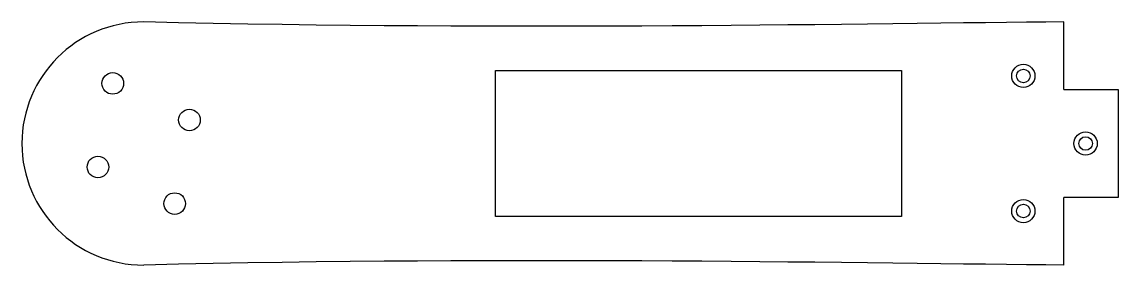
# Model space of a CAD drawing. Header units: millimetres. Extents: x -192 to 10, y -23 to 23.
import ezdxf

# ---------------------------------------------------------------- set-up
doc = ezdxf.new("R2010")
doc.units = ezdxf.units.MM

msp = doc.modelspace()

# ---------------------------------------------------------------- linework, layer by layer
at = {"color": 7, "linetype": 'Continuous', "lineweight": 25}
for p, q in [((0, 10), (0, 22.5)), ((-105, -13.5), (-105, 13.5)), ((-105, 13.5), (-30, 13.5)), ((-30, 13.5), (-30, -13.5)), ((0, 10), (10, 10)), ((10, 10), (10, -10)), ((10, -10), (0, -10)), ((0, -22.5), (0, -10)), ((-30, -13.5), (-105, -13.5))]:
    msp.add_line(p, q, dxfattribs=at)
for centre, radius in [((-7.5, 12.5), 2.15), ((-175.72, 11.12), 2), ((-7.5, 12.5), 1.25), ((-161.55, 4.35), 2), ((4, 0), 2.15), ((4, 0), 1.25), ((-178.45, -4.35), 2), ((-164.28, -11.12), 2), ((-7.5, -12.5), 2.15), ((-7.5, -12.5), 1.25)]:
    msp.add_circle(centre, radius, dxfattribs=at)
msp.add_arc((-170, 0), 22.5, 90, 270, dxfattribs=at)
for points in [[(0, 22.5), (-34.88, 22.23), (-101.42, 20.8), (-170, 22.5)], [(0, -22.5), (-34.88, -22.23), (-101.42, -20.8), (-170, -22.5)]]:
    msp.add_open_spline(points, degree=3, dxfattribs=at)

doc.saveas('drawing.dxf')
